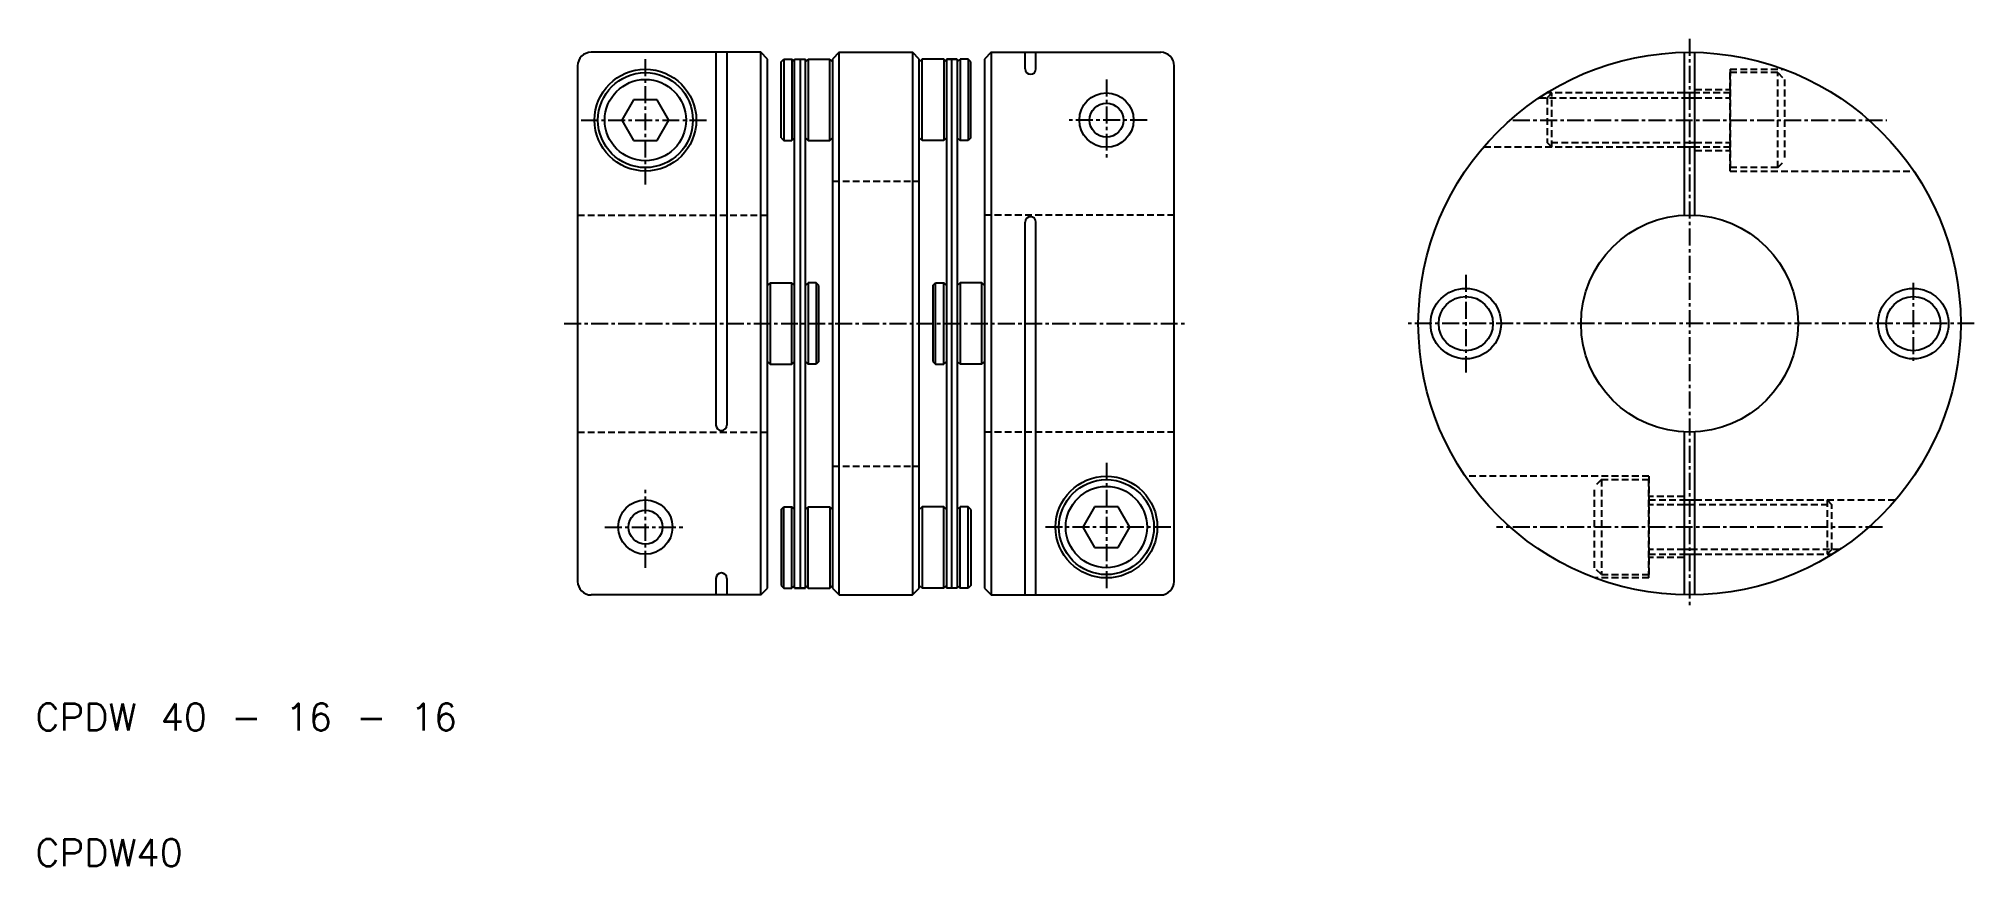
# Model space of a CAD drawing. Extents: x 10 to 153, y 10 to 71.
import ezdxf

# ---------------------------------------------------------------- set-up
doc = ezdxf.new("R2010")
doc.units = 0
doc.linetypes.add('CENTER', pattern=[2, 1.25, -0.25, 0.25, -0.25])
doc.linetypes.add('DASHED', pattern=[0.75, 0.5, -0.25])
doc.layers.get('0').update_dxf_attribs({"linetype": 'CONTINUOUS'})
doc.layers.add('CENTER', color=1, linetype='CENTER')
doc.styles.get("Standard").update_dxf_attribs({"font": 'txt.shx'})

msp = doc.modelspace()

# ---------------------------------------------------------------- linework, layer by layer
at = {"color": 7, "linetype": 'CONTINUOUS'}
for p, q in [((63.5, 70), (51, 70)), ((60.2, 70), (60.2, 42.52)), ((61, 70), (61, 42.52)), ((64, 69.5), (63.5, 70)), ((63.5, 30), (63.5, 70)), ((69.3, 70), (68.8, 69.5)), ((69.3, 30), (69.3, 70)), ((69.3, 70), (74.7, 70)), ((75.2, 69.5), (74.7, 70)), ((74.7, 70), (74.7, 30)), ((80.5, 70), (80, 69.5)), ((80.5, 70), (93, 70)), ((80.5, 70), (80.5, 30)), ((83, 68.78), (83, 70)), ((83.8, 68.78), (83.8, 70)), ((131.6, 70), (131.6, 57.99)), ((132.4, 57.99), (132.4, 70)), ((50, 69), (50, 31)), ((64, 52.8), (64, 69.5)), ((65, 69.3), (65.2, 69.5)), ((65, 63.7), (65, 69.3)), ((65.2, 69.5), (65.8, 69.5)), ((65.2, 69.5), (65.2, 63.5)), ((66, 69.3), (65.8, 69.5)), ((65.8, 69.5), (65.8, 63.5)), ((66, 69.3), (66, 69.5)), ((66, 69.5), (66.8, 69.5)), ((66, 63.7), (66, 69.3)), ((66.4, 69.5), (66.4, 30.5)), ((66.8, 69.3), (66.8, 69.5)), ((66.8, 69.3), (67, 69.5)), ((66.8, 63.7), (66.8, 69.3)), ((67, 69.5), (68.6, 69.5)), ((67, 69.5), (67, 63.5)), ((68.6, 69.5), (68.8, 69.3)), ((68.6, 63.5), (68.6, 69.5)), ((68.8, 69.5), (68.8, 69.3)), ((68.8, 69.3), (68.8, 63.7)), ((75.2, 69.3), (75.2, 69.5)), ((75.4, 69.5), (75.2, 69.3)), ((75.2, 63.7), (75.2, 69.3)), ((77, 69.5), (75.4, 69.5)), ((75.4, 63.5), (75.4, 69.5)), ((77.2, 69.3), (77, 69.5)), ((77, 69.5), (77, 63.5)), ((77.2, 69.5), (78, 69.5)), ((78, 69.5), (77.2, 69.5)), ((77.2, 69.5), (77.2, 69.3)), ((77.2, 69.3), (77.2, 63.7)), ((77.6, 30.5), (77.6, 69.5)), ((78, 69.3), (78.2, 69.5)), ((78, 69.5), (78, 69.3)), ((78, 69.3), (78, 63.7)), ((78.8, 69.5), (78.2, 69.5)), ((78.2, 69.5), (78.2, 63.5)), ((79, 69.3), (78.8, 69.5)), ((78.8, 69.5), (78.8, 63.5)), ((79, 63.7), (79, 69.3)), ((80, 69.5), (80, 52.8)), ((94, 31), (94, 69)), ((54.13, 66.5), (53.27, 65)), ((55.87, 66.5), (54.13, 66.5)), ((56.73, 65), (55.87, 66.5)), ((132.4, 67), (131.6, 67)), ((53.27, 65), (54.13, 63.5)), ((55.87, 63.5), (56.73, 65)), ((54.13, 63.5), (55.87, 63.5)), ((65, 63.7), (65.2, 63.5)), ((65.2, 63.5), (65.8, 63.5)), ((66, 63.7), (65.8, 63.5)), ((66, 52.8), (66, 63.7)), ((66.8, 52.8), (66.8, 63.7)), ((66.8, 63.7), (67, 63.5)), ((67, 63.5), (68.6, 63.5)), ((68.6, 63.5), (68.8, 63.7)), ((68.8, 63.7), (68.8, 36.3)), ((75.2, 36.3), (75.2, 63.7)), ((75.4, 63.5), (75.2, 63.7)), ((77, 63.5), (75.4, 63.5)), ((77.2, 63.7), (77, 63.5)), ((77.2, 63.7), (77.2, 52.8)), ((78, 63.7), (78, 52.8)), ((78, 63.7), (78.2, 63.5)), ((78.8, 63.5), (78.2, 63.5)), ((79, 63.7), (78.8, 63.5)), ((132.4, 63), (131.6, 63)), ((83, 30), (83, 57.48)), ((83.8, 30), (83.8, 57.48)), ((64, 52.8), (64.2, 53)), ((64.2, 53), (65.8, 53)), ((64.2, 53), (64.2, 47)), ((65.8, 53), (66, 52.8)), ((65.8, 47), (65.8, 53)), ((66.8, 52.8), (67, 53)), ((67.6, 53), (67, 53)), ((67, 53), (67, 47)), ((67.8, 52.8), (67.6, 53)), ((67.6, 53), (67.6, 47)), ((76.2, 52.8), (76.4, 53)), ((76.4, 53), (77, 53)), ((76.4, 47), (76.4, 53)), ((77.2, 52.8), (77, 53)), ((77, 47), (77, 53)), ((78.2, 53), (78, 52.8)), ((79.8, 53), (78.2, 53)), ((78.2, 53), (78.2, 47)), ((80, 52.8), (79.8, 53)), ((79.8, 47), (79.8, 53)), ((64, 47.2), (64, 52.8)), ((66, 47.2), (66, 52.8)), ((66.8, 47.2), (66.8, 52.8)), ((67.8, 47.2), (67.8, 52.8)), ((76.2, 52.8), (76.2, 47.2)), ((77.2, 52.8), (77.2, 47.2)), ((78, 52.8), (78, 47.2)), ((80, 52.8), (80, 47.2)), ((64, 47.2), (64.2, 47)), ((64, 30.5), (64, 47.2)), ((65.8, 47), (66, 47.2)), ((66, 36.3), (66, 47.2)), ((66.8, 36.3), (66.8, 47.2)), ((66.8, 47.2), (67, 47)), ((67.8, 47.2), (67.6, 47)), ((76.2, 47.2), (76.4, 47)), ((77.2, 47.2), (77, 47)), ((77.2, 47.2), (77.2, 36.3)), ((78, 47.2), (78, 36.3)), ((78.2, 47), (78, 47.2)), ((80, 47.2), (79.8, 47)), ((80, 47.2), (80, 30.5)), ((64.2, 47), (65.8, 47)), ((67.6, 47), (67, 47)), ((76.4, 47), (77, 47)), ((79.8, 47), (78.2, 47)), ((131.6, 42.01), (131.6, 30)), ((132.4, 30), (132.4, 42.01)), ((65, 36.3), (65.2, 36.5)), ((65, 36.3), (65, 30.7)), ((65.2, 36.5), (65.8, 36.5)), ((65.2, 30.5), (65.2, 36.5)), ((66, 36.3), (65.8, 36.5)), ((65.8, 30.5), (65.8, 36.5)), ((66, 30.7), (66, 36.3)), ((66.8, 36.3), (67, 36.5)), ((66.8, 30.7), (66.8, 36.3)), ((67, 36.5), (68.6, 36.5)), ((67, 30.5), (67, 36.5)), ((68.6, 36.5), (68.8, 36.3)), ((68.6, 36.5), (68.6, 30.5)), ((68.8, 36.3), (68.8, 30.7)), ((75.4, 36.5), (75.2, 36.3)), ((75.2, 30.7), (75.2, 36.3)), ((77, 36.5), (75.4, 36.5)), ((75.4, 36.5), (75.4, 30.5)), ((77.2, 36.3), (77, 36.5)), ((77, 30.5), (77, 36.5)), ((77.2, 36.3), (77.2, 30.7)), ((78, 36.3), (78.2, 36.5)), ((78, 36.3), (78, 30.7)), ((78.8, 36.5), (78.2, 36.5)), ((78.2, 30.5), (78.2, 36.5)), ((79, 36.3), (78.8, 36.5)), ((78.8, 30.5), (78.8, 36.5)), ((79, 36.3), (79, 30.7)), ((88.13, 36.5), (87.27, 35)), ((89.87, 36.5), (88.13, 36.5)), ((90.73, 35), (89.87, 36.5)), ((131.6, 37), (132.4, 37)), ((87.27, 35), (88.13, 33.5)), ((89.87, 33.5), (90.73, 35)), ((88.13, 33.5), (89.87, 33.5)), ((131.6, 33), (132.4, 33)), ((63.5, 30), (51, 30)), ((60.2, 31.22), (60.2, 30)), ((61, 31.22), (61, 30)), ((63.5, 30), (64, 30.5)), ((65, 30.7), (65.2, 30.5)), ((65.2, 30.5), (65.8, 30.5)), ((66, 30.7), (65.8, 30.5)), ((66, 30.5), (66, 30.7)), ((66.8, 30.5), (66, 30.5)), ((66, 30.5), (66.8, 30.5)), ((66.8, 30.7), (67, 30.5)), ((66.8, 30.5), (66.8, 30.7)), ((67, 30.5), (68.6, 30.5)), ((68.6, 30.5), (68.8, 30.7)), ((68.8, 30.7), (68.8, 30.5)), ((68.8, 30.5), (69.3, 30)), ((69.3, 30), (74.7, 30)), ((69.3, 30), (74.7, 30)), ((74.7, 30), (75.2, 30.5)), ((75.4, 30.5), (75.2, 30.7)), ((75.2, 30.5), (75.2, 30.7)), ((77, 30.5), (75.4, 30.5)), ((77.2, 30.7), (77, 30.5)), ((77.2, 30.7), (77.2, 30.5)), ((78, 30.5), (77.2, 30.5)), ((78, 30.7), (78, 30.5)), ((78, 30.7), (78.2, 30.5)), ((78.8, 30.5), (78.2, 30.5)), ((79, 30.7), (78.8, 30.5)), ((80, 30.5), (80.5, 30)), ((80.5, 30), (93, 30))]:
    msp.add_line(p, q, dxfattribs=at)
at = {"color": 3, "linetype": 'DASHED'}
for p, q in [((135, 68.75), (135, 61.25)), ((135, 61.25), (135, 68.75)), ((135, 68.75), (138.96, 68.75)), ((132.4, 67.25), (135, 67.25)), ((138.5, 68.5), (135, 68.5)), ((138.5, 61.5), (138.5, 68.5)), ((138.5, 68.5), (139, 68)), ((139, 68), (139, 62)), ((120.92, 66.65), (131.6, 66.65)), ((131.6, 67), (121.46, 67)), ((121.85, 67), (121.5, 66.65)), ((121.5, 66.65), (121.5, 63.35)), ((121.85, 63), (121.85, 67)), ((135, 67), (132.4, 67)), ((132.4, 66.65), (135, 66.65)), ((131.6, 63), (116.8, 63)), ((121.85, 63), (121.5, 63.35)), ((121.8, 63.35), (131.6, 63.35)), ((132.4, 63.35), (135, 63.35)), ((135, 63), (132.4, 63)), ((132.4, 62.75), (135, 62.75)), ((138.5, 61.5), (135, 61.5)), ((138.5, 61.5), (139, 62)), ((68.8, 60.5), (75.2, 60.5)), ((135, 61.25), (148.54, 61.25)), ((50, 58), (64, 58)), ((94, 58), (80, 58)), ((50, 42), (64, 42)), ((94, 42), (80, 42)), ((68.8, 39.5), (75.2, 39.5)), ((129, 38.75), (115.46, 38.75)), ((129, 38.75), (129, 31.25)), ((129, 31.25), (129, 38.75)), ((125.5, 38.5), (125, 38)), ((125, 32), (125, 38)), ((125.5, 38.5), (129, 38.5)), ((125.5, 38.5), (125.5, 31.5)), ((131.6, 37.25), (129, 37.25)), ((129, 37), (131.6, 37)), ((131.6, 36.65), (129, 36.65)), ((132.4, 37), (147.2, 37)), ((142.2, 36.65), (132.4, 36.65)), ((142.15, 37), (142.5, 36.65)), ((142.15, 37), (142.15, 33)), ((142.5, 33.35), (142.5, 36.65)), ((131.6, 33.35), (129, 33.35)), ((129, 33), (131.6, 33)), ((143.08, 33.35), (132.4, 33.35)), ((132.4, 33), (142.54, 33)), ((142.15, 33), (142.5, 33.35)), ((125.5, 31.5), (125, 32)), ((125.5, 31.5), (129, 31.5)), ((131.6, 32.75), (129, 32.75)), ((129, 31.25), (125.04, 31.25))]:
    msp.add_line(p, q, dxfattribs=at)
at = {"color": 3}
for p, q in [((131.6, 66.65), (132.4, 66.65)), ((131.6, 63.35), (132.4, 63.35)), ((132.4, 36.65), (131.6, 36.65)), ((132.4, 33.35), (131.6, 33.35))]:
    msp.add_line(p, q, dxfattribs=at)
at = {"color": 7, "linetype": 'CONTINUOUS'}
for centre, radius in [((132, 50), 20), ((55, 65), 3.75), ((55, 65), 3.5), ((55, 65), 3), ((89, 65), 1.25), ((132, 50), 8), ((115.5, 50), 2.6), ((115.5, 50), 2), ((148.5, 50), 2.6), ((148.5, 50), 2), ((89, 35), 3.75), ((89, 35), 3.5), ((89, 35), 3), ((55, 35), 1.25)]:
    msp.add_circle(centre, radius, dxfattribs=at)
at = {"color": 3}
for centre in [(89, 65), (55, 35)]:
    msp.add_circle(centre, 2, dxfattribs=at)
at = {"color": 7, "linetype": 'CONTINUOUS'}
for centre, radius, start, end in [((51, 69), 1, 90, 180), ((93, 69), 1, 0, 90), ((83.4, 68.78), 0.4, 180, 0), ((83.4, 57.48), 0.4, 0, 180), ((60.6, 42.52), 0.4, 180, 0), ((60.6, 31.22), 0.4, 0, 180), ((51, 31), 1, 180, 270), ((93, 31), 1, 270, 0)]:
    msp.add_arc(centre, radius, start, end, dxfattribs=at)
at = {"layer": 'CENTER', "color": 1, "linetype": 'CENTER'}
for p, q in [((132, 71), (132, 29)), ((55, 60.25), (55, 69.75)), ((89, 68), (89, 62)), ((50.25, 65), (59.75, 65)), ((92, 65), (86, 65)), ((118.98, 65), (146.54, 65)), ((115.5, 53.6), (115.5, 46.4)), ((148.5, 53), (148.5, 47)), ((49, 50), (95, 50)), ((153, 50), (111, 50)), ((89, 39.75), (89, 30.25)), ((55, 32), (55, 38)), ((52, 35), (58, 35)), ((93.75, 35), (84.25, 35)), ((146.23, 35), (117.77, 35))]:
    msp.add_line(p, q, dxfattribs=at)

# ---------------------------------------------------------------- texts
at = {"color": 7, "linetype": 'CONTINUOUS'}
for s, p in [('CPDW 40 - 16 - 16', (10, 20)), ('CPDW40', (10, 10))]:
    msp.add_text(s, height=2, dxfattribs=at).set_placement(p)

doc.saveas('drawing.dxf')
